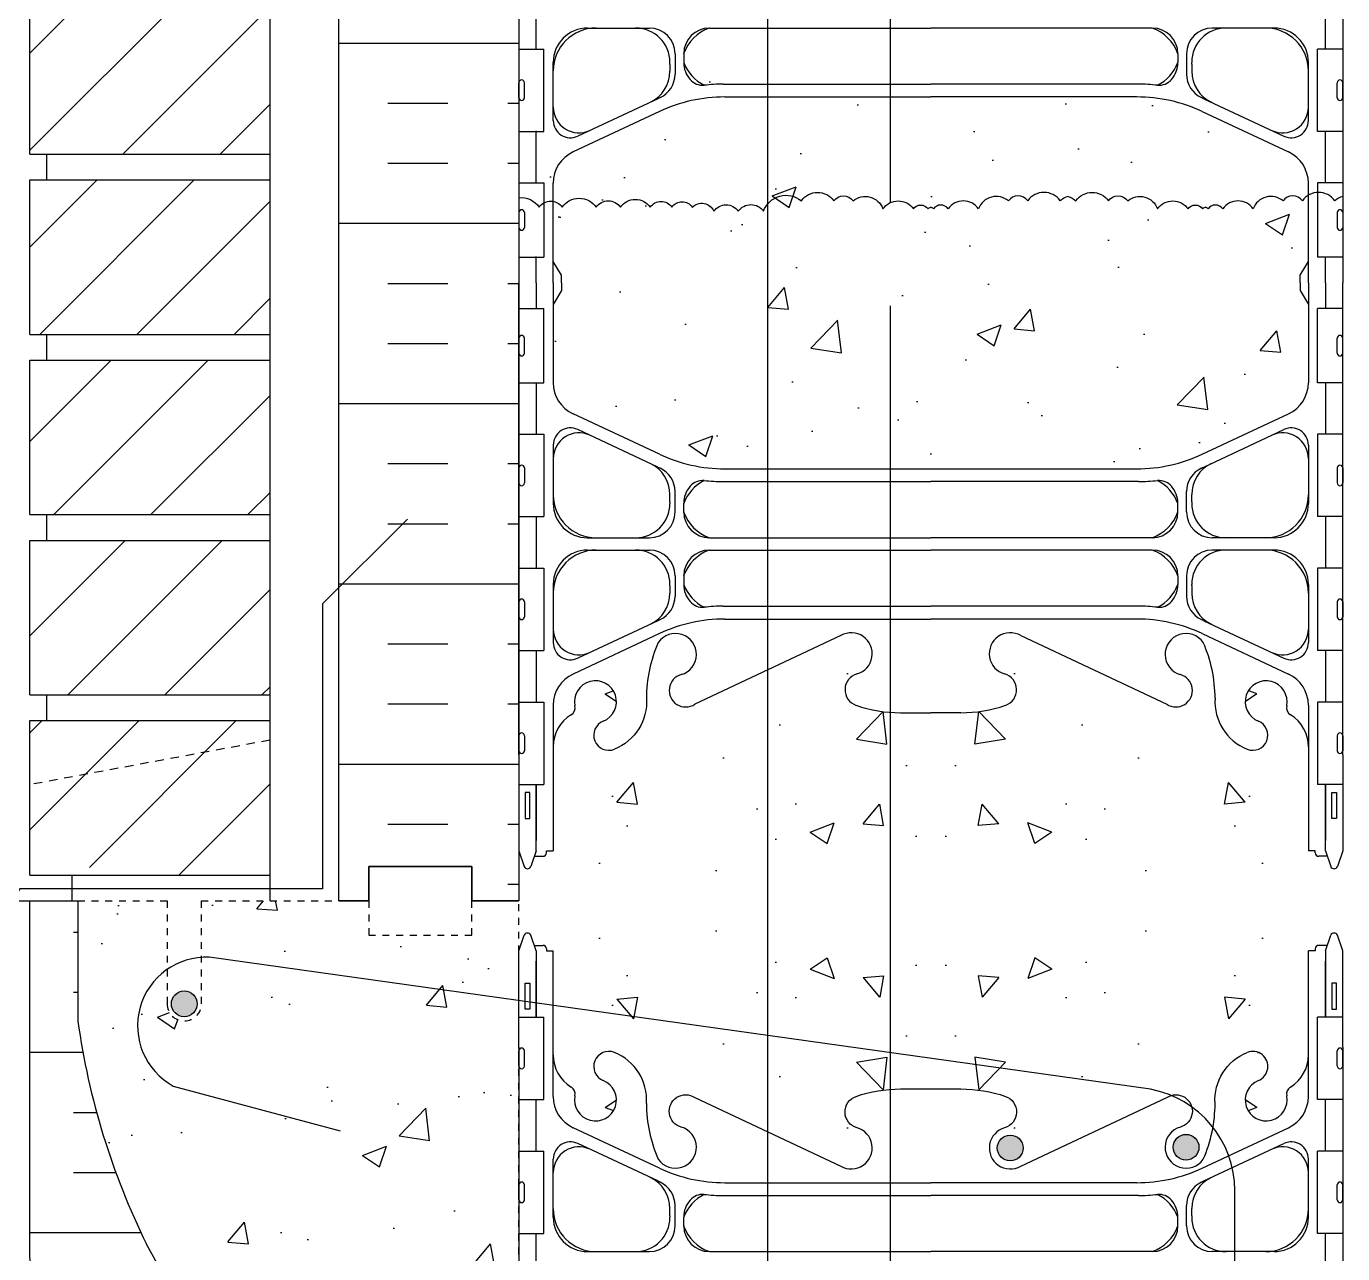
# Model space of a CAD drawing. Header units: inches. Extents: x 45.5 to 101.8, y 21.2 to 93.9.
# Drawn here: x 64.32 to 83.49, y 51.76 to 69.64 of the extents above; entities that cross this region are included whole.
import ezdxf

# ---------------------------------------------------------------- set-up
doc = ezdxf.new("R2010")
doc.units = ezdxf.units.IN
doc.header["$LTSCALE"] = 0.5
doc.header["$MEASUREMENT"] = 0
doc.linetypes.add('DASHED2', pattern=[0.375, 0.25, -0.125])
doc.linetypes.add('HIDDEN2', pattern=[0.1875, 0.125, -0.0625])
for name, color, linetype in [('HATCH', 12, 'Continuous'), ('Hidden2', 12, 'HIDDEN2'), ('line25', 2, 'Continuous'), ('LINE3', 3, 'Continuous'), ('LINE50', 5, 'Continuous'), ('LINE9', 9, 'Continuous'), ('Web_Edge', 9, 'Continuous')]:
    doc.layers.add(name, color=color, linetype=linetype)
pattern_1 = [(50, (105.077, 37.0182), (3.5863, -0.31376), [0.375, -4.125]), (355, (105.077, 37.018), (-0.69376, 3.76096), [0.3, -3.3]), (100.451, (105.3758, 36.992), (2.89255, 3.4472), [0.3187, -3.5057]), (46.184, (105.077, 38.018), (5.3362, -0.8276), [0.5625, -6.1875]), (96.636, (105.5216, 37.949), (4.6733, 4.8706), [0.47805, -5.25856]), (351.184, (105.077, 38.018), (4.6733, 4.8706), [0.45, -4.95]), (21, (105.577, 37.7682), (2.98454, -2.0131), [0.375, -4.125]), (326, (105.577, 37.768), (1.21658, 3.62575), [0.3, -3.3]), (71.451, (105.8257, 37.6004), (4.20111, 1.61265), [0.3187, -3.5057]), (37.5, (105.077, 37.0182), (0.0608, 1.66447), [0, -3.26, 0, -3.35, 0, -3.3125]), (7.5, (105.077, 37.0182), (1.31535, 1.97206), [0, -1.91, 0, -3.185, 0, -1.2625]), (327.5, (103.962, 37.0182), (2.669112, -0.112774), [0, -1.25, 0, -3.9, 0, -5.175]), (317.5, (103.462, 37.0182), (2.91593, 0.50052), [0, -1.625, 0, -2.59, 0, -3.675])]

msp = doc.modelspace()

# ---------------------------------------------------------------- hatches: boundary and pattern name
at = {"layer": 'HATCH'}
h = msp.add_hatch(dxfattribs=at)
h.set_pattern_fill('ANSI31', color=256, scale=8, style=0)
h.set_pattern_definition([(45, (-46.1544, -97.8439), (-0.707107, 0.707107), [])])
h.paths.add_polyline_path([(67.868, 92.901), (64.368, 92.901), (64.368, 91.401), (67.868, 91.401)])
h.paths.add_polyline_path([(67.868, 91.026), (64.368, 91.026), (64.368, 89.988), (67.312, 89.988), (67.868, 89.988)])
h.paths.add_polyline_path([(67.868, 89.988), (67.312, 89.988), (64.368, 89.988), (64.368, 88.776), (67.868, 88.776)])
h.paths.add_polyline_path([(67.868, 88.401), (64.368, 88.401), (64.368, 86.151), (67.868, 86.151)])
h.paths.add_polyline_path([(67.868, 85.776), (64.368, 85.776), (64.368, 83.526), (67.868, 83.526)])
h.paths.add_polyline_path([(67.868, 83.151), (64.368, 83.151), (64.368, 80.901), (67.868, 80.901)])
h.paths.add_polyline_path([(67.868, 80.526), (64.368, 80.526), (64.368, 78.276), (67.868, 78.276)])
h.paths.add_polyline_path([(67.868, 77.901), (64.368, 77.901), (64.368, 75.651), (67.868, 75.651), (67.868, 76.526), (65.868, 76.526), (65.868, 76.776), (67.868, 76.776)])
h.paths.add_polyline_path([(67.868, 75.276), (64.368, 75.276), (64.368, 73.026), (67.868, 73.026)])
h.paths.add_polyline_path([(67.868, 72.651), (64.368, 72.651), (64.368, 70.401), (67.868, 70.401)])
h.paths.add_polyline_path([(67.868, 70.026), (64.368, 70.026), (64.368, 68.605), (67.312, 68.605), (67.868, 68.605)])
h.paths.add_polyline_path([(67.868, 68.605), (67.312, 68.605), (64.368, 68.605), (64.368, 67.776), (67.868, 67.776)])
h.paths.add_polyline_path([(67.868, 67.401), (65.868, 67.401), (64.368, 67.401), (64.368, 65.151), (67.868, 65.151)])
h.paths.add_polyline_path([(67.868, 64.776), (64.368, 64.776), (64.368, 62.526), (67.868, 62.526)])
h.paths.add_polyline_path([(67.868, 62.151), (64.368, 62.151), (64.368, 59.901), (67.868, 59.901)])
h.paths.add_polyline_path([(67.868, 59.526), (64.368, 59.526), (64.368, 57.901), (64.813, 57.639), (65.426, 57.276), (67.868, 57.276)])
h = msp.add_hatch(dxfattribs=at)
h.set_pattern_fill('INSUL', color=256, scale=7, style=0)
h.set_pattern_definition([(0, (-2854.669, -340.109), (0, 2.625), []), (0, (-2854.669, -339.234), (0, 2.625), [0.875, -0.875]), (0, (-2854.669, -338.359), (0, 2.625), [0.875, -0.875])])
h.paths.add_polyline_path([(68.868, 56.901), (69.305, 56.901), (69.305, 57.401), (70.805, 57.401), (70.805, 56.901), (71.493, 56.901), (71.493, 74.901), (70.805, 74.901), (70.805, 75.401), (69.305, 75.401), (69.305, 74.901), (68.868, 74.901)])
h = msp.add_hatch(dxfattribs=at)
h.set_pattern_fill('AR-CONC', color=256, scale=0.5, style=0)
h.set_pattern_definition([(50, (29.4868, -0.0324), (3.5863, -0.31376), [0.375, -4.125]), (355, (29.4868, -0.0324), (-0.69376, 3.76096), [0.3, -3.3]), (100.4514, (29.7857, -0.0585), (2.89255, 3.4472), [0.3187, -3.50571]), (46.184, (29.487, 0.9676), (5.3362, -0.8276), [0.5625, -6.1875]), (96.6356, (29.9315, 0.8987), (4.6733, 4.8706), [0.47805, -5.25856]), (351.184, (29.487, 0.9676), (4.6733, 4.8706), [0.45, -4.95]), (21, (29.9868, 0.7176), (2.98454, -2.01309), [0.375, -4.125]), (326, (29.9868, 0.7176), (1.21658, 3.62575), [0.3, -3.3]), (71.4514, (30.2355, 0.55), (4.20111, 1.61265), [0.3187, -3.50571]), (37.5, (29.4868, -0.0324), (0.0608, 1.66447), [0, -3.26, 0, -3.35, 0, -3.3125]), (7.5, (29.4868, -0.0324), (1.315348, 1.97206), [0, -1.91, 0, -3.185, 0, -1.2625]), (327.5, (28.3718, -0.0324), (2.669112, -0.112774), [0, -1.25, 0, -3.9, 0, -5.175]), (317.5, (27.8718, -0.0324), (2.91593, 0.500525), [0, -1.625, 0, -2.59, 0, -3.675])])
h.paths.add_polyline_path([(74.493, 69.529), (74.421, 69.335, -0.173075), (74.075, 68.969, -0.940793), (73.872, 69.352, 1.702394), (73.422, 69.664, -0.069923), (73.285, 69.021, -0.21345), (72.893, 68.631, -1), (72.729, 69.04, 2.087231), (72.296, 69.265, -0.669601), (72.163, 69.144, 0.085348), (71.834, 69.22), (71.729, 69.22), (71.729, 69.15), (71.776, 69.15, -0.414214), (71.839, 69.087), (71.839, 69.02, -0.249069), (71.729, 68.813), (71.729, 68.771), (71.639, 68.771, 0.088416), (71.493, 68.674), (71.493, 67.141, -0.269542), (71.789, 67.004, -0.520567), (72.124, 67.004, -0.520567), (72.617, 67.004, -0.520567), (72.972, 67.004, -0.520567), (73.406, 67.004, -0.520567), (73.722, 67.004, -0.520567), (74.017, 67.004, -0.520567), (74.333, 66.945, -0.222611), (74.493, 67.037)])
h = msp.add_hatch(dxfattribs=at)
h.set_pattern_fill('AR-CONC', color=256, scale=0.5, style=0)
h.set_pattern_definition([(50, (4.6094, -0.9415), (3.5863, -0.31376), [0.375, -4.125]), (355, (4.6094, -0.9415), (-0.69376, 3.76096), [0.3, -3.3]), (100.4514, (4.9082, -0.9677), (2.89255, 3.4472), [0.3187, -3.50571]), (46.184, (4.6094, 0.0585), (5.3362, -0.8276), [0.5625, -6.1875]), (96.6356, (5.054, -0.0105), (4.6733, 4.8706), [0.47805, -5.25856]), (351.184, (4.6094, 0.0585), (4.6733, 4.8706), [0.45, -4.95]), (21, (5.1094, -0.1915), (2.984535, -2.013094), [0.375, -4.125]), (326, (5.1094, -0.1915), (1.21658, 3.62575), [0.3, -3.3]), (71.4514, (5.358, -0.3593), (4.20111, 1.61265), [0.3187, -3.50571]), (37.5, (4.6094, -0.9415), (0.0608, 1.66447), [0, -3.26, 0, -3.35, 0, -3.3125]), (7.5, (4.6094, -0.9415), (1.315348, 1.97206), [0, -1.91, 0, -3.185, 0, -1.2625]), (327.5, (3.4944, -0.9415), (2.669112, -0.112774), [0, -1.25, 0, -3.9, 0, -5.175]), (317.5, (2.9944, -0.9415), (2.91593, 0.500525), [0, -1.625, 0, -2.59, 0, -3.675])])
h.paths.add_polyline_path([(76.493, 68.839, -0.025847), (76.103, 68.857), (76.103, 67.121, -0.458526), (76.361, 67.095, -0.134491), (76.493, 67.156)])
h = msp.add_hatch(dxfattribs=at)
h.set_pattern_fill('AR-CONC', color=256, scale=0.5, style=0)
h.set_pattern_definition(pattern_1)
h.paths.add_polyline_path([(82.993, 66.213), (82.993, 67.354, 0.291097), (82.704, 67.807), (81.446, 68.395, 0.109869), (80.493, 68.608), (77.493, 68.608), (77.493, 63.193), (80.493, 63.193, 0.109869), (81.446, 63.406), (82.704, 63.994, 0.291097), (82.993, 64.447), (82.993, 65.588), (82.873, 65.788), (82.873, 65.901), (82.873, 66.013)])
h.paths.add_polyline_path([(77.493, 68.608), (74.493, 68.608, 0.109869), (73.539, 68.395), (72.281, 67.807, 0.291097), (71.993, 67.354), (71.993, 66.213), (72.113, 66.013), (72.113, 65.901), (72.113, 65.788), (71.993, 65.588), (71.993, 64.447, 0.291097), (72.281, 63.994), (73.539, 63.406, 0.109869), (74.493, 63.193), (77.493, 63.193)])
h = msp.add_hatch(dxfattribs=at)
h.set_pattern_fill('AR-CONC', color=256, scale=0.5, style=0)
h.set_pattern_definition(pattern_1)
h.paths.add_polyline_path([(77.002, 57.901), (77.002, 56.901), (77.002, 55.901), (77.493, 56.391), (77.493, 59.64), (77.053, 59.64, -0.082755), (76.405, 59.748, -0.735593), (76.418, 60.206, 0.062405), (76.487, 60.236, 0.999722), (76.182, 60.764, 0.0001), (76.182, 60.764), (74.055, 59.765, -1.171105), (73.857, 60.195, 1.422913), (73.523, 60.662, 0.10488), (73.351, 59.851, -0.325306), (72.884, 59.109, -1), (72.721, 59.517, 2.127293), (72.308, 59.742, -0.31131), (72.252, 59.611, 0.258958), (71.993, 59.145), (71.993, 57.629), (71.893, 57.629), (71.893, 57.599, -0.414214), (71.843, 57.549), (71.716, 57.549), (71.668, 57.399, -0.6), (71.568, 57.399), (71.493, 57.629), (71.493, 56.901), (76.002, 56.901)])
h = msp.add_hatch(dxfattribs=at)
h.set_pattern_fill('AR-CONC', color=256, scale=0.5, style=0)
h.set_pattern_definition([(130, (49.9081, 37.0182), (-3.5863, -0.31376), [0.375, -4.125]), (185, (49.908, 37.018), (0.69376, 3.76096), [0.3, -3.3]), (79.549, (49.6093, 36.992), (-2.89255, 3.4472), [0.3187, -3.5057]), (133.816, (49.908, 38.018), (-5.3362, -0.8276), [0.5625, -6.1875]), (83.364, (49.4635, 37.949), (-4.6733, 4.8706), [0.47805, -5.25856]), (188.816, (49.908, 38.018), (-4.6733, 4.8706), [0.45, -4.95]), (159, (49.4081, 37.7682), (-2.98454, -2.0131), [0.375, -4.125]), (214, (49.408, 37.768), (-1.21658, 3.62575), [0.3, -3.3]), (108.549, (49.1594, 37.6004), (-4.2011, 1.61265), [0.3187, -3.5057]), (142.5, (49.9081, 37.0182), (-0.0608, 1.66447), [0, -3.26, 0, -3.35, 0, -3.3125]), (172.5, (49.9081, 37.0182), (-1.31535, 1.97206), [0, -1.91, 0, -3.185, 0, -1.2625]), (212.5, (51.0231, 37.0182), (-2.66911, -0.112774), [0, -1.25, 0, -3.9, 0, -5.175]), (222.5, (51.5231, 37.0182), (-2.91593, 0.50052), [0, -1.625, 0, -2.59, 0, -3.675])])
h.paths.add_polyline_path([(77.983, 57.901), (77.983, 56.901), (77.983, 55.901), (77.493, 56.391), (77.493, 59.64), (77.932, 59.64, 0.082755), (78.58, 59.748, 0.735593), (78.568, 60.206, -0.062405), (78.498, 60.236, -0.999722), (78.803, 60.764, -0.0001), (78.803, 60.764), (80.93, 59.765, 1.171105), (81.128, 60.195, -1.422913), (81.462, 60.662, -0.10488), (81.634, 59.851, 0.325306), (82.101, 59.109, 1), (82.264, 59.517, -2.127293), (82.677, 59.742, 0.31131), (82.733, 59.611, -0.258958), (82.993, 59.145), (82.993, 57.629), (83.093, 57.629), (83.093, 57.599, 0.414214), (83.143, 57.549), (83.269, 57.549), (83.318, 57.399, 0.6), (83.418, 57.399), (83.493, 57.629), (83.493, 56.901), (78.983, 56.901)])
h = msp.add_hatch(dxfattribs=at)
h.set_pattern_fill('AR-CONC', color=256, scale=0.5, style=0)
h.set_pattern_definition([(310, (105.077, 76.783), (3.5863, 0.31376), [0.375, -4.125]), (5, (105.077, 76.783), (-0.69376, -3.76096), [0.3, -3.3]), (259.549, (105.3758, 76.809), (2.89255, -3.4472), [0.3187, -3.5057]), (313.816, (105.077, 75.783), (5.3362, 0.8276), [0.5625, -6.1875]), (263.364, (105.5216, 75.852), (4.6733, -4.8706), [0.47805, -5.25856]), (8.816, (105.077, 75.783), (4.6733, -4.8706), [0.45, -4.95]), (339, (105.577, 76.033), (2.98454, 2.0131), [0.375, -4.125]), (34, (105.577, 76.033), (1.21658, -3.62575), [0.3, -3.3]), (288.549, (105.8257, 76.2007), (4.2011, -1.61265), [0.3187, -3.5057]), (322.5, (105.077, 76.7829), (0.0608, -1.66447), [0, -3.26, 0, -3.35, 0, -3.3125]), (352.5, (105.077, 76.7829), (1.31535, -1.97206), [0, -1.91, 0, -3.185, 0, -1.2625]), (32.5, (103.962, 76.7829), (2.66911, 0.112774), [0, -1.25, 0, -3.9, 0, -5.175]), (42.5, (103.462, 76.783), (2.91593, -0.50052), [0, -1.625, 0, -2.59, 0, -3.675])])
h.paths.add_polyline_path([(77.002, 55.901), (77.002, 56.901), (77.002, 57.901), (77.493, 57.41), (77.493, 54.161), (77.053, 54.161, 0.082755), (76.405, 54.053, 0.735593), (76.418, 53.595, -0.062405), (76.487, 53.565, -0.999722), (76.182, 53.037, -0.0001), (76.182, 53.037), (74.055, 54.036, 1.171105), (73.857, 53.606, -1.422913), (73.523, 53.139, -0.10488), (73.351, 53.95, 0.325306), (72.884, 54.693, 1), (72.721, 54.284, -2.127293), (72.308, 54.06, 0.31131), (72.252, 54.19, -0.258958), (71.993, 54.656), (71.993, 56.172), (71.893, 56.172), (71.893, 56.202, 0.414214), (71.843, 56.252), (71.716, 56.252), (71.668, 56.402, 0.6), (71.568, 56.402), (71.493, 56.172), (71.493, 56.901), (76.002, 56.901)])
h = msp.add_hatch(dxfattribs=at)
h.set_pattern_fill('AR-CONC', color=256, scale=0.5, style=0)
h.set_pattern_definition([(230, (49.9081, 76.783), (-3.5863, 0.31376), [0.375, -4.125]), (175, (49.908, 76.783), (0.69376, -3.76096), [0.3, -3.3]), (280.451, (49.6093, 76.809), (-2.89255, -3.4472), [0.3187, -3.5057]), (226.184, (49.908, 75.783), (-5.3362, 0.8276), [0.5625, -6.1875]), (276.636, (49.4635, 75.852), (-4.6733, -4.8706), [0.47805, -5.25856]), (171.184, (49.908, 75.783), (-4.6733, -4.8706), [0.45, -4.95]), (201, (49.4081, 76.033), (-2.98454, 2.0131), [0.375, -4.125]), (146, (49.408, 76.033), (-1.21658, -3.62575), [0.3, -3.3]), (251.451, (49.1594, 76.2007), (-4.2011, -1.61265), [0.3187, -3.5057]), (217.5, (49.9081, 76.7829), (-0.0608, -1.66447), [0, -3.26, 0, -3.35, 0, -3.3125]), (187.5, (49.9081, 76.7829), (-1.31535, -1.97206), [0, -1.91, 0, -3.185, 0, -1.2625]), (147.5, (51.0231, 76.7829), (-2.66911, 0.112774), [0, -1.25, 0, -3.9, 0, -5.175]), (137.5, (51.5231, 76.783), (-2.91593, -0.50052), [0, -1.625, 0, -2.59, 0, -3.675])])
h.paths.add_polyline_path([(77.983, 55.901), (77.983, 56.901), (77.983, 57.901), (77.493, 57.41), (77.493, 54.161), (77.932, 54.161, -0.082755), (78.58, 54.053, -0.735593), (78.568, 53.595, 0.062405), (78.498, 53.565, 0.999722), (78.803, 53.037, 0.0001), (78.803, 53.037), (80.93, 54.036, -1.171105), (81.128, 53.606, 1.422913), (81.462, 53.139, 0.10488), (81.634, 53.95, -0.325306), (82.101, 54.693, -1), (82.264, 54.284, 2.127293), (82.677, 54.06, -0.31131), (82.733, 54.19, 0.258958), (82.993, 54.656), (82.993, 56.172), (83.093, 56.172), (83.093, 56.202, -0.414214), (83.143, 56.252), (83.269, 56.252), (83.318, 56.402, -0.6), (83.418, 56.402), (83.493, 56.172), (83.493, 56.901), (78.983, 56.901)])
h = msp.add_hatch(dxfattribs=at)
h.set_pattern_fill('INSUL', color=256, scale=7, style=0)
h.set_pattern_definition([(0, (-2930.9982, -383.6817), (0, 2.625), []), (0, (-2930.9982, -382.8067), (0, 2.625), [0.875, -0.875]), (0, (-2930.9982, -381.9317), (0, 2.625), [0.875, -0.875])])
h.paths.add_polyline_path([(66.068, 51.901, -0.079579), (65.068, 55.151), (65.068, 56.901), (64.368, 56.901), (64.368, 51.901, 0.131652), (65.037, 49.401), (68.775, 43.251, -0.10438), (68.868, 42.776), (68.868, 38.901), (69.305, 38.901), (69.305, 39.401), (70.805, 39.401), (70.805, 38.901), (71.493, 38.901), (71.493, 42.151), (71.243, 42.151), (71.243, 42.526)])
h = msp.add_hatch(dxfattribs=at)
h.set_pattern_fill('AR-CONC', color=256, scale=0.5, style=0)
h.set_pattern_definition([(50, (105.077, 19.0182), (3.5863, -0.31376), [0.375, -4.125]), (355, (105.077, 19.018), (-0.69376, 3.76096), [0.3, -3.3]), (100.4514, (105.3758, 18.992), (2.89255, 3.4472), [0.3187, -3.5057]), (46.184, (105.077, 20.018), (5.3362, -0.8276), [0.5625, -6.1875]), (96.636, (105.5216, 19.949), (4.6733, 4.8706), [0.47805, -5.25856]), (351.184, (105.077, 20.018), (4.6733, 4.8706), [0.45, -4.95]), (21, (105.577, 19.7682), (2.98454, -2.0131), [0.375, -4.125]), (326, (105.577, 19.768), (1.21658, 3.62575), [0.3, -3.3]), (71.4514, (105.8257, 19.6004), (4.20111, 1.61265), [0.3187, -3.5057]), (37.5, (105.077, 19.0182), (0.0608, 1.66447), [0, -3.26, 0, -3.35, 0, -3.3125]), (7.5, (105.077, 19.0182), (1.31535, 1.97206), [0, -1.91, 0, -3.185, 0, -1.2625]), (327.5, (103.962, 19.0182), (2.669112, -0.112774), [0, -1.25, 0, -3.9, 0, -5.175]), (317.5, (103.462, 19.0182), (2.91593, 0.50052), [0, -1.625, 0, -2.59, 0, -3.675])])
h.paths.add_polyline_path([(71.493, 56.901), (70.805, 56.901), (70.805, 56.401), (69.305, 56.401), (69.305, 56.901), (68.868, 56.901), (67.949, 56.901), (67.977, 56.763), (67.677, 56.784), (67.771, 56.901), (66.868, 56.901), (66.868, 55.401, -1), (66.368, 55.401), (66.368, 56.901), (65.068, 56.901), (65.068, 55.151, 0.079579), (66.068, 51.901), (71.243, 42.526), (71.243, 42.151), (71.493, 42.151)])
at = {"layer": 'LINE3'}
for points in [[(66.43, 55.401, 1), (66.805, 55.401, 1)], [(81.024, 53.312, 1), (81.399, 53.312, 1)], [(78.463, 53.301, 1), (78.838, 53.301, 1)]]:
    msp.add_hatch(color=256, dxfattribs=at).paths.add_polyline_path(points)

# ---------------------------------------------------------------- linework, layer by layer
at = {"layer": 'HATCH'}
for p, q in [((67.677, 56.784), (67.771, 56.901)), ((67.677, 56.784), (67.977, 56.763)), ((67.977, 56.763), (67.949, 56.901))]:
    msp.add_line(p, q, dxfattribs=at)
for points in [[(71.493, 67.141, -0.269542), (71.789, 67.004, -0.520567), (72.124, 67.004, -0.520567), (72.617, 67.004, -0.520567), (72.972, 67.004, -0.520567), (73.406, 67.004, -0.520567), (73.722, 67.004, -0.520567), (74.017, 67.004, -0.520567), (74.333, 66.945, -0.520567), (74.689, 66.945, -0.520567), (75.056, 66.945, -0.520567), (75.607, 67.095, -0.520567), (76.08, 67.095, -0.520567), (76.361, 67.095, -0.520567), (76.796, 66.979, -0.520567), (77.24, 66.979, -0.520567), (77.453, 66.979, -0.205872), (77.493, 67.003)], [(79.493, 67.158, 0.094524), (79.378, 67.095, 0.520567), (78.905, 67.095, 0.520567), (78.624, 67.095, 0.520567), (78.189, 66.979, 0.520567), (77.745, 66.979, 0.520567), (77.532, 66.979, 0.205872), (77.493, 67.003)], [(79.493, 67.158, -0.094524), (79.607, 67.095, -0.520567), (80.08, 67.095, -0.520567), (80.361, 67.095, -0.520567), (80.796, 66.979, -0.520567), (81.24, 66.979, -0.520567), (81.453, 66.979, -0.205872), (81.493, 67.003)], [(83.493, 67.158, 0.094524), (83.378, 67.095, 0.520567), (82.905, 67.095, 0.520567), (82.624, 67.095, 0.520567), (82.189, 66.979, 0.520567), (81.745, 66.979, 0.520567), (81.532, 66.979, 0.205872), (81.493, 67.003)]]:
    msp.add_lwpolyline(points, format="xyb", dxfattribs=at)
at = {"layer": 'Hidden2'}
for p, q in [((65.068, 56.901), (66.368, 56.901)), ((66.368, 56.901), (66.368, 55.401)), ((66.868, 55.401), (66.868, 56.901)), ((66.868, 56.901), (68.868, 56.901))]:
    msp.add_line(p, q, dxfattribs=at)
at = {"layer": 'Hidden2', "ltscale": 0.5}
msp.add_line((71.493, 42.151), (71.493, 56.901), dxfattribs=at)
at = {"layer": 'Hidden2'}
msp.add_lwpolyline([(68.868, 56.901), (69.305, 56.901), (69.305, 57.401), (70.805, 57.401), (70.805, 56.901), (71.493, 56.901)], dxfattribs=at)
msp.add_arc((66.618, 55.401), 0.25, 180, 0, dxfattribs=at)
at = {"layer": 'line25'}
for p, q in [((71.493, 74.901), (71.493, 56.901)), ((67.868, 67.401), (67.868, 72.651)), ((64.368, 67.776), (64.368, 70.026)), ((71.493, 69.306), (71.858, 69.306)), ((71.858, 68.106), (71.858, 69.306)), ((83.493, 69.306), (83.128, 69.306)), ((83.128, 68.106), (83.128, 69.306)), ((71.533, 68.856), (71.533, 68.856)), ((83.453, 68.856), (83.453, 68.856)), ((71.493, 68.596), (71.493, 68.816)), ((71.493, 68.761), (71.493, 68.761)), ((71.493, 68.651), (71.493, 68.651)), ((71.573, 68.596), (71.573, 68.816)), ((83.413, 68.596), (83.413, 68.816)), ((83.493, 68.596), (83.493, 68.816)), ((83.493, 68.761), (83.493, 68.761)), ((83.493, 68.651), (83.493, 68.651)), ((71.533, 68.556), (71.533, 68.556)), ((83.453, 68.556), (83.453, 68.556)), ((71.493, 68.106), (71.858, 68.106)), ((83.493, 68.106), (83.128, 68.106)), ((64.368, 67.776), (67.868, 67.776)), ((64.618, 67.401), (64.618, 67.776)), ((64.368, 67.401), (67.868, 67.401)), ((64.368, 65.151), (64.368, 67.401)), ((67.868, 56.901), (67.868, 67.401)), ((71.493, 67.356), (71.858, 67.356)), ((71.858, 67.356), (71.858, 66.276)), ((83.493, 67.356), (83.128, 67.356)), ((83.128, 67.356), (83.128, 66.276)), ((71.493, 66.926), (71.493, 66.706)), ((71.533, 66.966), (71.533, 66.966)), ((71.573, 66.926), (71.573, 66.706)), ((83.413, 66.926), (83.413, 66.706)), ((83.453, 66.966), (83.453, 66.966)), ((83.493, 66.926), (83.493, 66.706)), ((71.493, 66.871), (71.493, 66.871)), ((71.493, 66.761), (71.493, 66.761)), ((83.493, 66.871), (83.493, 66.871)), ((83.493, 66.761), (83.493, 66.761)), ((71.533, 66.666), (71.533, 66.666)), ((83.453, 66.666), (83.453, 66.666)), ((71.493, 66.276), (71.858, 66.276)), ((83.493, 66.276), (83.128, 66.276)), ((71.493, 65.526), (71.858, 65.526)), ((71.858, 64.446), (71.858, 65.526)), ((83.493, 65.526), (83.128, 65.526)), ((83.128, 64.446), (83.128, 65.526)), ((64.368, 65.151), (67.868, 65.151)), ((64.618, 64.776), (64.618, 65.151)), ((71.493, 64.876), (71.493, 65.096)), ((71.493, 65.041), (71.493, 65.041)), ((71.533, 65.136), (71.533, 65.136)), ((71.573, 64.876), (71.573, 65.096)), ((83.413, 64.876), (83.413, 65.096)), ((83.453, 65.136), (83.453, 65.136)), ((83.493, 64.876), (83.493, 65.096)), ((83.493, 65.041), (83.493, 65.041)), ((71.493, 64.931), (71.493, 64.931)), ((71.533, 64.836), (71.533, 64.836)), ((83.453, 64.836), (83.453, 64.836)), ((83.493, 64.931), (83.493, 64.931)), ((64.368, 62.526), (64.368, 64.776)), ((64.368, 64.776), (67.868, 64.776)), ((71.493, 64.446), (71.858, 64.446)), ((83.493, 64.446), (83.128, 64.446)), ((71.493, 63.696), (71.858, 63.696)), ((71.858, 63.696), (71.858, 62.496)), ((83.493, 63.696), (83.128, 63.696)), ((83.128, 63.696), (83.128, 62.496)), ((71.493, 63.206), (71.493, 62.986)), ((71.493, 63.151), (71.493, 63.151)), ((71.533, 63.246), (71.533, 63.246)), ((71.573, 63.206), (71.573, 62.986)), ((83.413, 63.206), (83.413, 62.986)), ((83.453, 63.246), (83.453, 63.246)), ((83.493, 63.206), (83.493, 62.986)), ((83.493, 63.151), (83.493, 63.151)), ((71.493, 63.041), (71.493, 63.041)), ((71.533, 62.946), (71.533, 62.946)), ((83.453, 62.946), (83.453, 62.946)), ((83.493, 63.041), (83.493, 63.041)), ((64.368, 62.526), (67.868, 62.526)), ((64.618, 62.151), (64.618, 62.526)), ((71.493, 62.496), (71.858, 62.496)), ((83.493, 62.496), (83.128, 62.496)), ((64.368, 62.151), (67.868, 62.151)), ((64.368, 59.901), (64.368, 62.151)), ((71.493, 61.746), (71.858, 61.746)), ((71.858, 61.746), (71.858, 60.546)), ((83.493, 61.746), (83.128, 61.746)), ((83.128, 61.746), (83.128, 60.546)), ((71.493, 61.256), (71.493, 61.036)), ((71.493, 61.201), (71.493, 61.201)), ((71.573, 61.256), (71.573, 61.036)), ((83.413, 61.256), (83.413, 61.036)), ((83.493, 61.256), (83.493, 61.036)), ((83.493, 61.201), (83.493, 61.201)), ((71.493, 61.091), (71.493, 61.091)), ((71.533, 60.996), (71.533, 60.996)), ((83.453, 60.996), (83.453, 60.996)), ((83.493, 61.091), (83.493, 61.091)), ((71.493, 60.546), (71.858, 60.546)), ((83.493, 60.546), (83.128, 60.546)), ((64.368, 59.901), (67.868, 59.901)), ((64.618, 59.526), (64.618, 59.901)), ((71.493, 59.796), (71.858, 59.796)), ((71.858, 59.796), (71.858, 58.596)), ((83.493, 59.796), (83.128, 59.796)), ((83.128, 59.796), (83.128, 58.596)), ((64.368, 59.526), (67.868, 59.526)), ((64.368, 57.276), (64.368, 59.526)), ((71.493, 59.306), (71.493, 59.086)), ((71.533, 59.346), (71.533, 59.346)), ((71.573, 59.306), (71.573, 59.086)), ((83.413, 59.306), (83.413, 59.086)), ((83.453, 59.346), (83.453, 59.346)), ((83.493, 59.306), (83.493, 59.086)), ((71.493, 59.251), (71.493, 59.251)), ((71.493, 59.141), (71.493, 59.141)), ((83.493, 59.251), (83.493, 59.251)), ((83.493, 59.141), (83.493, 59.141)), ((71.533, 59.046), (71.533, 59.046)), ((83.453, 59.046), (83.453, 59.046)), ((71.493, 58.596), (71.858, 58.596)), ((83.493, 58.596), (83.128, 58.596)), ((64.368, 57.276), (67.868, 57.276)), ((64.983, 56.901), (64.983, 57.276)), ((65.068, 56.901), (65.068, 55.151)), ((71.493, 55.206), (71.858, 55.206)), ((71.858, 54.006), (71.858, 55.206)), ((83.493, 55.206), (83.128, 55.206)), ((83.128, 54.006), (83.128, 55.206)), ((71.493, 54.496), (71.493, 54.716)), ((71.493, 54.661), (71.493, 54.661)), ((71.533, 54.756), (71.533, 54.756)), ((71.573, 54.496), (71.573, 54.716)), ((83.413, 54.496), (83.413, 54.716)), ((83.453, 54.756), (83.453, 54.756)), ((83.493, 54.496), (83.493, 54.716)), ((83.493, 54.661), (83.493, 54.661)), ((71.493, 54.551), (71.493, 54.551)), ((83.493, 54.551), (83.493, 54.551)), ((71.533, 54.456), (71.533, 54.456)), ((83.453, 54.456), (83.453, 54.456)), ((71.493, 54.006), (71.858, 54.006)), ((83.493, 54.006), (83.128, 54.006)), ((71.493, 53.256), (71.858, 53.256)), ((71.858, 52.056), (71.858, 53.256)), ((83.493, 53.256), (83.128, 53.256)), ((83.128, 52.056), (83.128, 53.256)), ((71.493, 52.546), (71.493, 52.766)), ((71.533, 52.806), (71.533, 52.806)), ((71.573, 52.546), (71.573, 52.766)), ((83.413, 52.546), (83.413, 52.766)), ((83.453, 52.806), (83.453, 52.806)), ((83.493, 52.546), (83.493, 52.766)), ((71.493, 52.711), (71.493, 52.711)), ((71.493, 52.601), (71.493, 52.601)), ((83.493, 52.711), (83.493, 52.711)), ((83.493, 52.601), (83.493, 52.601)), ((71.533, 52.506), (71.533, 52.506)), ((83.453, 52.506), (83.453, 52.506)), ((71.493, 52.056), (71.858, 52.056)), ((83.493, 52.056), (83.128, 52.056)), ((71.243, 42.526), (66.068, 51.901))]:
    msp.add_line(p, q, dxfattribs=at)
for centre, radius, start, end in [((71.533, 68.816), 0.04, 90, 180), ((71.533, 68.816), 0.04, 360, 90), ((83.453, 68.816), 0.04, 90, 180), ((83.453, 68.816), 0.04, 0, 90), ((71.533, 68.596), 0.04, 180, 270), ((71.533, 68.596), 0.04, 270, 0), ((83.453, 68.596), 0.04, 180, 270), ((83.453, 68.596), 0.04, 270, 0), ((71.533, 66.926), 0.04, 90, 180), ((71.533, 66.926), 0.04, 0, 90), ((83.453, 66.926), 0.04, 90, 180), ((83.453, 66.926), 0.04, 360, 90), ((71.533, 66.706), 0.04, 180, 270), ((71.533, 66.706), 0.04, 270, 0), ((83.453, 66.706), 0.04, 180, 270), ((83.453, 66.706), 0.04, 270, 0), ((71.533, 65.096), 0.04, 90, 180), ((71.533, 65.096), 0.04, 360, 90), ((83.453, 65.096), 0.04, 90, 180), ((83.453, 65.096), 0.04, 0, 90), ((71.533, 64.876), 0.04, 180, 270), ((71.533, 64.876), 0.04, 270, 0), ((83.453, 64.876), 0.04, 180, 270), ((83.453, 64.876), 0.04, 270, 0), ((71.533, 63.206), 0.04, 90, 180), ((71.533, 63.206), 0.04, 0, 90), ((83.453, 63.206), 0.04, 90, 180), ((83.453, 63.206), 0.04, 360, 90), ((71.533, 62.986), 0.04, 180, 270), ((71.533, 62.986), 0.04, 270, 0), ((83.453, 62.986), 0.04, 180, 270), ((83.453, 62.986), 0.04, 270, 0), ((71.533, 61.256), 0.04, 90, 180), ((71.533, 61.256), 0.04, 0, 90), ((83.453, 61.256), 0.04, 90, 180), ((83.453, 61.256), 0.04, 360, 90), ((71.533, 61.036), 0.04, 180, 270), ((71.533, 61.036), 0.04, 270, 0), ((83.453, 61.036), 0.04, 180, 270), ((83.453, 61.036), 0.04, 270, 0), ((71.533, 59.306), 0.04, 90, 180), ((71.533, 59.306), 0.04, 0, 90), ((83.453, 59.306), 0.04, 90, 180), ((83.453, 59.306), 0.04, 360, 90), ((71.533, 59.086), 0.04, 180, 270), ((71.533, 59.086), 0.04, 270, 0), ((83.453, 59.086), 0.04, 180, 270), ((83.453, 59.086), 0.04, 270, 0), ((75.713, 56.647), 10.75, 188.0028, 206.2026), ((71.533, 54.716), 0.04, 90, 180), ((71.533, 54.716), 0.04, 360, 90), ((83.453, 54.716), 0.04, 90, 180), ((83.453, 54.716), 0.04, 0, 90), ((71.533, 54.496), 0.04, 180, 270), ((71.533, 54.496), 0.04, 270, 0), ((83.453, 54.496), 0.04, 180, 270), ((83.453, 54.496), 0.04, 270, 0), ((71.533, 52.766), 0.04, 90, 180), ((71.533, 52.766), 0.04, 360, 90), ((83.453, 52.766), 0.04, 90, 180), ((83.453, 52.766), 0.04, 0, 90), ((71.533, 52.546), 0.04, 180, 270), ((71.533, 52.546), 0.04, 270, 0), ((83.453, 52.546), 0.04, 180, 270), ((83.453, 52.546), 0.04, 270, 0)]:
    msp.add_arc(centre, radius, start, end, dxfattribs=at)
at = {"layer": 'LINE3'}
for p, q in [((76.901, 92.901), (76.901, 67.068)), ((75.119, 49.749), (75.119, 88.279)), ((76.901, 65.568), (76.901, 39.703)), ((80.693, 54.156), (66.982, 56.079)), ((66.456, 54.204), (68.889, 53.552)), ((81.921, 46.371), (81.921, 52.681))]:
    msp.add_line(p, q, dxfattribs=at)
for centre in [(66.618, 55.401), (81.211, 53.312), (78.65, 53.301)]:
    msp.add_circle(centre, 0.188, dxfattribs=at)
for centre, radius, start, end in [((66.938, 55.08), 1, 87.4421, 241.2353), ((80.421, 52.681), 1.5, 360, 79.5785)]:
    msp.add_arc(centre, radius, start, end, dxfattribs=at)
at = {"layer": 'LINE50'}
msp.add_line((68.868, 56.901), (68.868, 74.901), dxfattribs=at)
for points in [[(68.868, 56.901), (69.305, 56.901), (69.305, 57.401), (70.805, 57.401), (70.805, 56.901), (71.493, 56.901)], [(71.493, 56.901), (70.805, 56.901), (70.805, 57.401), (69.305, 57.401), (69.305, 56.901), (68.868, 56.901)]]:
    msp.add_lwpolyline(points, dxfattribs=at)
msp.add_lwpolyline([(68.868, 38.901), (68.868, 42.776, 0.10438), (68.775, 43.251), (65.037, 49.401, -0.131652), (64.368, 51.901), (64.368, 56.901), (65.068, 56.901)], format="xyb", dxfattribs=at)
at = {"layer": 'LINE9'}
msp.add_line((68.633, 61.225), (69.868, 62.46), dxfattribs=at)
at = {"layer": 'LINE9', "linetype": 'DASHED2'}
msp.add_line((67.868, 59.241), (64.368, 58.593), dxfattribs=at)
at = {"layer": 'LINE9'}
msp.add_lwpolyline([(68.633, 61.225), (68.633, 57.075), (64.224, 57.075), (64.025, 56.686)], dxfattribs=at)
at = {"layer": 'LINE9', "linetype": 'Continuous', "ltscale": 0.5}
msp.add_lwpolyline([(68.68, 38.901), (68.68, 42.777, 0.101377), (68.608, 43.165), (64.876, 49.305, -0.131757), (64.18, 51.901), (64.18, 56.901), (64.368, 56.901)], format="xyb", dxfattribs=at)
at = {"layer": 'LINE9', "linetype": 'DASHED2', "ltscale": 0.15}
msp.add_lwpolyline([(69.305, 56.901), (69.305, 56.901), (69.305, 56.401), (70.805, 56.401), (70.805, 56.901), (70.805, 56.901)], dxfattribs=at)
at = {"layer": 'Web_Edge'}
for p, q in [((72.493, 69.612), (73.393, 69.612)), ((74.268, 69.612), (77.493, 69.612)), ((80.718, 69.612), (77.493, 69.612)), ((82.493, 69.612), (81.593, 69.612)), ((73.768, 69.237), (73.768, 68.94)), ((73.893, 69.237), (73.893, 69.123)), ((73.893, 69.237), (73.893, 69.111)), ((81.093, 69.237), (81.093, 69.111)), ((81.093, 69.237), (81.093, 69.123)), ((81.218, 69.237), (81.218, 68.94)), ((71.993, 68.264), (71.993, 69.112)), ((73.693, 69.088), (73.693, 69.112)), ((73.693, 69.088), (73.693, 68.984)), ((81.293, 69.088), (81.293, 69.112)), ((81.293, 69.088), (81.293, 68.984)), ((82.993, 68.264), (82.993, 69.112)), ((74.469, 68.795), (77.493, 68.795)), ((80.516, 68.795), (77.493, 68.795)), ((73.516, 68.583), (72.349, 68.037)), ((74.493, 68.608), (77.493, 68.608)), ((80.493, 68.608), (77.493, 68.608)), ((81.469, 68.583), (82.637, 68.037)), ((73.539, 68.395), (72.281, 67.807)), ((81.446, 68.395), (82.704, 67.807)), ((71.993, 65.901), (71.993, 67.354)), ((82.993, 65.901), (82.993, 67.354)), ((72.113, 66.013), (71.993, 66.213)), ((72.113, 66.013), (71.993, 66.213)), ((82.873, 66.013), (82.993, 66.213)), ((82.873, 66.013), (82.993, 66.213)), ((72.113, 65.901), (72.113, 66.013)), ((72.113, 65.901), (72.113, 66.013)), ((82.873, 65.901), (82.873, 66.013)), ((82.873, 65.901), (82.873, 66.013)), ((71.993, 65.901), (71.993, 64.447)), ((72.113, 65.788), (71.993, 65.588)), ((72.113, 65.788), (71.993, 65.588)), ((72.113, 65.901), (72.113, 65.788)), ((72.113, 65.901), (72.113, 65.788)), ((82.873, 65.901), (82.873, 65.788)), ((82.873, 65.901), (82.873, 65.788)), ((82.873, 65.788), (82.993, 65.588)), ((82.873, 65.788), (82.993, 65.588)), ((82.993, 65.901), (82.993, 64.447)), ((73.539, 63.406), (72.281, 63.994)), ((81.446, 63.406), (82.704, 63.994)), ((73.516, 63.218), (72.349, 63.764)), ((81.469, 63.218), (82.637, 63.764)), ((71.993, 63.538), (71.993, 62.689)), ((82.993, 63.538), (82.993, 62.689)), ((74.469, 63.006), (77.493, 63.006)), ((80.517, 63.006), (77.493, 63.006)), ((73.693, 62.713), (73.693, 62.817)), ((73.693, 62.713), (73.693, 62.689)), ((73.768, 62.564), (73.768, 62.861)), ((81.218, 62.564), (81.218, 62.861)), ((81.293, 62.713), (81.293, 62.817)), ((81.293, 62.713), (81.293, 62.689)), ((73.893, 62.564), (73.893, 62.69)), ((81.093, 62.564), (81.093, 62.69)), ((72.493, 62.189), (73.393, 62.189)), ((74.268, 62.189), (77.493, 62.189)), ((80.718, 62.189), (77.493, 62.189)), ((82.493, 62.189), (81.593, 62.189)), ((72.493, 62.009), (73.393, 62.009)), ((74.268, 62.009), (77.493, 62.009)), ((80.718, 62.009), (77.493, 62.009)), ((82.493, 62.009), (81.593, 62.009)), ((73.768, 61.634), (73.768, 61.337)), ((73.893, 61.634), (73.893, 61.508)), ((73.893, 61.634), (73.893, 61.52)), ((81.093, 61.634), (81.093, 61.52)), ((81.093, 61.634), (81.093, 61.508)), ((81.218, 61.634), (81.218, 61.337)), ((71.993, 61.509), (71.993, 60.661)), ((73.693, 61.486), (73.693, 61.509)), ((73.693, 61.486), (73.693, 61.382)), ((81.293, 61.486), (81.293, 61.509)), ((81.293, 61.486), (81.293, 61.382)), ((82.993, 61.509), (82.993, 60.661)), ((74.469, 61.193), (77.493, 61.193)), ((80.516, 61.193), (77.493, 61.193)), ((73.515, 60.98), (72.349, 60.435)), ((74.493, 61.005), (77.493, 61.005)), ((80.493, 61.005), (77.493, 61.005)), ((81.47, 60.98), (82.637, 60.435)), ((73.539, 60.793), (72.281, 60.204)), ((81.446, 60.793), (82.704, 60.204)), ((76.182, 60.764), (74.055, 59.765)), ((78.803, 60.764), (80.93, 59.765)), ((71.993, 59.751), (71.993, 57.629)), ((77.053, 59.64), (77.493, 59.64)), ((77.932, 59.64), (77.493, 59.64)), ((82.993, 59.751), (82.993, 57.629)), ((71.743, 57.629), (71.743, 58.596)), ((83.243, 57.629), (83.243, 58.596)), ((71.493, 57.629), (71.568, 57.399)), ((71.743, 57.629), (71.668, 57.399)), ((71.716, 57.549), (71.843, 57.549)), ((71.893, 57.629), (71.993, 57.629)), ((71.893, 57.599), (71.893, 57.629)), ((71.893, 57.599), (71.893, 57.599)), ((83.093, 57.629), (82.993, 57.629)), ((83.093, 57.599), (83.093, 57.629)), ((83.093, 57.599), (83.093, 57.599)), ((83.269, 57.549), (83.143, 57.549)), ((83.243, 57.629), (83.318, 57.399)), ((83.493, 57.629), (83.418, 57.399)), ((71.493, 56.172), (71.568, 56.402)), ((71.743, 56.172), (71.668, 56.402)), ((83.243, 56.172), (83.318, 56.402)), ((83.493, 56.172), (83.418, 56.402)), ((71.716, 56.252), (71.843, 56.252)), ((71.893, 56.202), (71.893, 56.172)), ((71.893, 56.202), (71.893, 56.202)), ((83.093, 56.202), (83.093, 56.202)), ((83.093, 56.202), (83.093, 56.172)), ((83.269, 56.252), (83.143, 56.252)), ((71.743, 56.172), (71.743, 55.206)), ((71.893, 56.172), (71.993, 56.172)), ((71.993, 54.05), (71.993, 56.172)), ((82.993, 54.05), (82.993, 56.172)), ((83.093, 56.172), (82.993, 56.172)), ((83.243, 56.172), (83.243, 55.206)), ((73.539, 53.008), (72.281, 53.597)), ((81.446, 53.008), (82.704, 53.597)), ((73.515, 52.821), (72.349, 53.366)), ((81.47, 52.821), (82.637, 53.366)), ((71.993, 52.292), (71.993, 53.14)), ((82.993, 52.292), (82.993, 53.14)), ((74.493, 52.796), (77.493, 52.796)), ((80.493, 52.796), (77.493, 52.796)), ((74.469, 52.609), (77.493, 52.609)), ((80.517, 52.609), (77.493, 52.609)), ((73.693, 52.315), (73.693, 52.419)), ((73.768, 52.167), (73.768, 52.464)), ((81.218, 52.167), (81.218, 52.464)), ((81.293, 52.315), (81.293, 52.419)), ((73.693, 52.315), (73.693, 52.292)), ((73.893, 52.167), (73.893, 52.293)), ((81.093, 52.167), (81.093, 52.293)), ((81.293, 52.315), (81.293, 52.292)), ((72.493, 51.792), (73.393, 51.792)), ((74.268, 51.792), (77.493, 51.792)), ((80.718, 51.792), (77.493, 51.792)), ((82.493, 51.792), (81.593, 51.792))]:
    msp.add_line(p, q, dxfattribs=at)
for points in [[(71.493, 72.772), (71.493, 65.901)], [(83.493, 72.772), (83.493, 65.901)], [(71.743, 69.306), (71.743, 70.062)], [(83.243, 69.306), (83.243, 70.056)], [(71.743, 67.356), (71.743, 68.115)], [(83.243, 67.356), (83.243, 68.106)], [(71.743, 65.901), (71.743, 66.285)], [(83.243, 65.901), (83.243, 66.276)], [(71.493, 59.029), (71.493, 65.901)], [(71.743, 65.901), (71.743, 65.526)], [(83.243, 65.901), (83.243, 65.526)], [(83.493, 59.029), (83.493, 65.901)], [(71.743, 64.446), (71.743, 63.696)], [(83.243, 64.446), (83.243, 63.696)], [(74.493, 63.193), (77.493, 63.193), (80.493, 63.193)], [(71.743, 62.496), (71.743, 61.746)], [(83.243, 62.496), (83.243, 61.746)], [(71.743, 60.546), (71.743, 59.796)], [(83.243, 60.546), (83.243, 59.796)], [(71.493, 59.029), (71.493, 57.629)], [(83.493, 59.029), (83.493, 57.629)], [(71.743, 58.596), (71.743, 57.779)], [(83.243, 58.596), (83.243, 57.779)], [(71.493, 54.772), (71.493, 56.172)], [(71.743, 55.206), (71.743, 56.022)], [(83.243, 55.206), (83.243, 56.022)], [(83.493, 54.772), (83.493, 56.172)], [(71.493, 54.772), (71.493, 47.901)], [(83.493, 54.772), (83.493, 47.901)], [(71.743, 53.256), (71.743, 54.012)], [(83.243, 53.256), (83.243, 54.006)], [(71.743, 51.306), (71.743, 52.062)], [(83.243, 51.306), (83.243, 52.056)]]:
    msp.add_lwpolyline(points, dxfattribs=at)
for points in [[(73.351, 59.851, -0.325312), (72.884, 59.109)], [(81.634, 59.851, 0.325312), (82.101, 59.109)], [(73.351, 53.95, 0.325312), (72.884, 54.693)], [(81.634, 53.95, -0.325312), (82.101, 54.693)], [(73.351, 53.95, 0.10488), (73.523, 53.139, 1.422913), (73.857, 53.606, -1.171105), (74.055, 54.036), (76.182, 53.037, 1.133028), (76.418, 53.595, -0.735593), (76.405, 54.053, -0.082755), (77.053, 54.161), (77.493, 54.161), (77.932, 54.161, -0.082755), (78.58, 54.053, -0.735593), (78.568, 53.595, 1.133028), (78.803, 53.037), (80.93, 54.036, -1.171105), (81.128, 53.606, 1.422913), (81.462, 53.139, 0.10488), (81.634, 53.95)]]:
    msp.add_lwpolyline(points, format="xyb", dxfattribs=at)
for points in [[(71.653, 58.479), (71.583, 58.479), (71.583, 58.099), (71.653, 58.099)], [(83.333, 58.479), (83.403, 58.479), (83.403, 58.099), (83.333, 58.099)], [(71.653, 55.322), (71.583, 55.322), (71.583, 55.702), (71.653, 55.702)], [(83.333, 55.322), (83.403, 55.322), (83.403, 55.702), (83.333, 55.702)]]:
    msp.add_lwpolyline(points, close=True, dxfattribs=at)
for centre, radius, start, end in [((72.618, 68.987), 0.625, 90, 180), ((72.493, 69.112), 0.5, 90, 180), ((73.193, 69.112), 0.5, 0, 90), ((73.393, 69.237), 0.375, 360, 90), ((74.474, 69.03), 0.617, 109.6458, 160.4318), ((74.268, 69.237), 0.375, 90, 180), ((80.718, 69.237), 0.375, 360, 90), ((80.511, 69.03), 0.617, 19.5682, 70.3542), ((81.593, 69.237), 0.375, 90, 180), ((81.793, 69.112), 0.5, 90, 180), ((82.368, 68.987), 0.625, 360, 90), ((82.493, 69.112), 0.5, 0, 90), ((74.476, 69.334), 0.624, 200.9119, 242.8949), ((74.269, 69.111), 0.376, 180.0491, 221.6135), ((80.509, 69.334), 0.624, 297.1051, 339.0881), ((80.716, 69.111), 0.376, 318.3865, 359.9509), ((73.193, 68.984), 0.5, 295.0796, 360), ((73.391, 68.94), 0.376, 295.187, 359.9509), ((74.174, 69.028), 0.25, 221.6135, 273.8988), ((80.811, 69.028), 0.25, 266.1012, 318.3865), ((81.594, 68.94), 0.376, 180.0491, 244.813), ((81.793, 68.984), 0.5, 180, 244.9204), ((74.469, 66.545), 2.25, 90, 97.097), ((80.516, 66.545), 2.25, 82.903, 90), ((72.368, 68.46), 0.375, 180, 295.0796), ((74.469, 66.545), 2.25, 114.0752, 115.0796), ((74.493, 66.358), 2.25, 90, 115.0796), ((80.493, 66.358), 2.25, 64.9204, 90), ((80.516, 66.545), 2.25, 64.9204, 65.9248), ((82.618, 68.46), 0.375, 244.9204, 360), ((72.243, 68.264), 0.25, 180, 295.0796), ((82.743, 68.264), 0.25, 244.9204, 0), ((72.493, 67.354), 0.5, 115.0796, 180), ((82.493, 67.354), 0.5, 0, 64.9204), ((72.493, 64.447), 0.5, 180, 244.9204), ((82.493, 64.447), 0.5, 295.0796, 360), ((72.243, 63.538), 0.25, 64.9204, 180), ((72.368, 63.341), 0.375, 64.9204, 180), ((82.618, 63.341), 0.375, 0, 115.0796), ((82.743, 63.538), 0.25, 360, 115.0796), ((74.493, 65.443), 2.25, 244.9204, 270), ((80.493, 65.443), 2.25, 270, 295.0796), ((73.193, 62.817), 0.5, 0, 64.9204), ((74.469, 65.256), 2.25, 244.9204, 245.9248), ((73.391, 62.861), 0.376, 0.0491, 64.813), ((81.594, 62.861), 0.376, 115.187, 179.9509), ((81.793, 62.817), 0.5, 115.0796, 180), ((80.516, 65.256), 2.25, 294.0752, 295.0796), ((74.476, 62.467), 0.624, 117.0966, 159.0881), ((74.269, 62.69), 0.376, 138.3704, 179.9486), ((74.174, 62.773), 0.25, 86.1209, 138.3704), ((74.469, 65.256), 2.25, 262.9228, 270), ((80.517, 65.256), 2.25, 270, 277.0772), ((80.509, 62.467), 0.624, 20.9119, 62.9034), ((80.811, 62.773), 0.25, 41.6296, 93.8791), ((80.716, 62.69), 0.376, 0.0514, 41.6296), ((72.618, 62.814), 0.625, 180, 270), ((82.368, 62.814), 0.625, 270, 0), ((72.493, 62.689), 0.5, 180, 270), ((73.193, 62.689), 0.5, 270, 0), ((73.393, 62.564), 0.375, 270, 0), ((74.268, 62.564), 0.375, 180, 270), ((74.474, 62.771), 0.617, 199.5682, 250.4318), ((80.511, 62.771), 0.617, 289.5682, 340.4318), ((80.718, 62.564), 0.375, 270, 0), ((81.593, 62.564), 0.375, 180, 270), ((81.793, 62.689), 0.5, 180, 270), ((82.493, 62.689), 0.5, 270, 360), ((72.493, 61.509), 0.5, 90, 180), ((72.618, 61.384), 0.625, 90, 180), ((73.193, 61.509), 0.5, 0, 90), ((73.393, 61.634), 0.375, 360, 90), ((74.268, 61.634), 0.375, 90, 180), ((74.474, 61.427), 0.617, 109.6458, 160.4318), ((80.511, 61.427), 0.617, 19.5682, 70.3542), ((80.718, 61.634), 0.375, 360, 90), ((81.593, 61.634), 0.375, 90, 180), ((81.793, 61.509), 0.5, 90, 180), ((82.368, 61.384), 0.625, 360, 90), ((82.493, 61.509), 0.5, 360, 90), ((73.193, 61.382), 0.5, 295.0796, 360), ((74.269, 61.508), 0.376, 180.0491, 221.6135), ((74.476, 61.731), 0.624, 200.9119, 242.8949), ((80.509, 61.731), 0.624, 297.1051, 339.0881), ((80.716, 61.508), 0.376, 318.3865, 359.9509), ((81.793, 61.382), 0.5, 180, 244.9204), ((73.391, 61.338), 0.376, 295.1919, 359.9486), ((74.174, 61.425), 0.25, 221.6135, 273.8988), ((74.469, 58.943), 2.25, 90, 97.097), ((80.516, 58.943), 2.25, 82.903, 90), ((80.811, 61.425), 0.25, 266.1012, 318.3865), ((81.594, 61.338), 0.376, 180.0514, 244.8081), ((74.469, 58.943), 2.25, 114.0524, 115.0796), ((74.493, 58.755), 2.25, 90, 115.0796), ((80.493, 58.755), 2.25, 64.9204, 90), ((80.517, 58.943), 2.25, 64.9204, 65.9476), ((72.368, 60.858), 0.375, 180, 295.0796), ((73.774, 60.489), 0.305, 285.7253, 145.3297), ((76.335, 60.5), 0.305, 285.7253, 120), ((78.65, 60.5), 0.305, 60, 254.2747), ((81.211, 60.489), 0.305, 34.6703, 254.2747), ((82.618, 60.858), 0.375, 244.9204, 360), ((72.243, 60.661), 0.25, 180, 295.0796), ((75.351, 59.85), 2, 156.0362, 179.9854), ((79.634, 59.85), 2, 0.0146, 23.9638), ((82.743, 60.661), 0.25, 244.9204, 360), ((72.493, 59.751), 0.5, 115.0796, 180), ((72.608, 59.8), 0.305, 291.8037, 191.0944), ((73.922, 59.964), 0.24, 105.7253, 303.75), ((76.483, 59.975), 0.24, 105.7253, 251.077), ((78.503, 59.975), 0.24, 288.923, 74.2747), ((81.063, 59.964), 0.24, 236.25, 74.2747), ((82.378, 59.8), 0.305, 348.9056, 248.1963), ((82.493, 59.751), 0.5, 360, 64.9204), ((72.186, 59.717), 0.125, 301.9268, 11.0944), ((77.053, 61.64), 2, 251.077, 270), ((77.932, 61.64), 2, 270, 288.923), ((82.8, 59.717), 0.125, 168.9056, 238.0732), ((72.543, 59.145), 0.55, 121.9268, 180), ((72.803, 59.313), 0.22, 111.8037, 291.8037), ((82.183, 59.313), 0.22, 248.1963, 68.1963), ((82.443, 59.145), 0.55, 360, 58.0732), ((71.843, 57.599), 0.05, 270, 0), ((83.143, 57.599), 0.05, 180, 270), ((71.618, 57.426), 0.0567, 208.0725, 331.9275), ((83.368, 57.426), 0.0567, 208.0725, 331.9275), ((71.618, 56.375), 0.0567, 28.0725, 151.9275), ((83.368, 56.375), 0.0567, 28.0725, 151.9275), ((71.843, 56.202), 0.05, 0, 90), ((83.143, 56.202), 0.05, 90, 180), ((72.543, 54.656), 0.55, 180, 238.0732), ((72.803, 54.488), 0.22, 68.1963, 248.1963), ((82.183, 54.488), 0.22, 291.8037, 111.8037), ((82.443, 54.656), 0.55, 301.9268, 0), ((72.608, 54.001), 0.305, 168.9056, 68.1963), ((82.378, 54.001), 0.305, 111.8037, 11.0944), ((72.186, 54.084), 0.125, 348.9056, 58.0732), ((82.8, 54.084), 0.125, 121.9268, 191.0944), ((72.493, 54.05), 0.5, 180, 244.9204), ((82.493, 54.05), 0.5, 295.0796, 0), ((72.243, 53.14), 0.25, 64.9204, 180), ((72.368, 52.944), 0.375, 64.9204, 180), ((82.618, 52.944), 0.375, 0, 115.0796), ((82.743, 53.14), 0.25, 0, 115.0796), ((74.493, 55.046), 2.25, 244.9204, 270), ((80.493, 55.046), 2.25, 270, 295.0796), ((73.193, 52.419), 0.5, 0, 64.9204), ((74.469, 54.859), 2.25, 244.9204, 245.9476), ((73.391, 52.463), 0.376, 0.0514, 64.8081), ((81.594, 52.463), 0.376, 115.1919, 179.9486), ((81.793, 52.419), 0.5, 115.0796, 180), ((80.517, 54.859), 2.25, 294.0524, 295.0796), ((74.476, 52.07), 0.624, 117.0966, 159.0881), ((74.269, 52.292), 0.376, 138.3704, 179.9486), ((74.174, 52.376), 0.25, 86.1209, 138.3704), ((74.469, 54.859), 2.25, 262.9228, 270), ((80.517, 54.859), 2.25, 270, 277.0772), ((80.811, 52.376), 0.25, 41.6296, 93.8791), ((80.509, 52.07), 0.624, 20.9119, 62.9034), ((80.716, 52.292), 0.376, 0.0514, 41.6296), ((72.618, 52.417), 0.625, 180, 270), ((82.368, 52.417), 0.625, 270, 0), ((72.493, 52.292), 0.5, 180, 270), ((73.193, 52.292), 0.5, 270, 0), ((73.393, 52.167), 0.375, 270, 0), ((74.474, 52.374), 0.617, 199.5682, 250.4318), ((74.268, 52.167), 0.375, 180, 270), ((80.718, 52.167), 0.375, 270, 0), ((80.511, 52.374), 0.617, 289.5682, 340.4318), ((81.593, 52.167), 0.375, 180, 270), ((81.793, 52.292), 0.5, 180, 270), ((82.493, 52.292), 0.5, 270, 0)]:
    msp.add_arc(centre, radius, start, end, dxfattribs=at)

doc.saveas('drawing.dxf')
